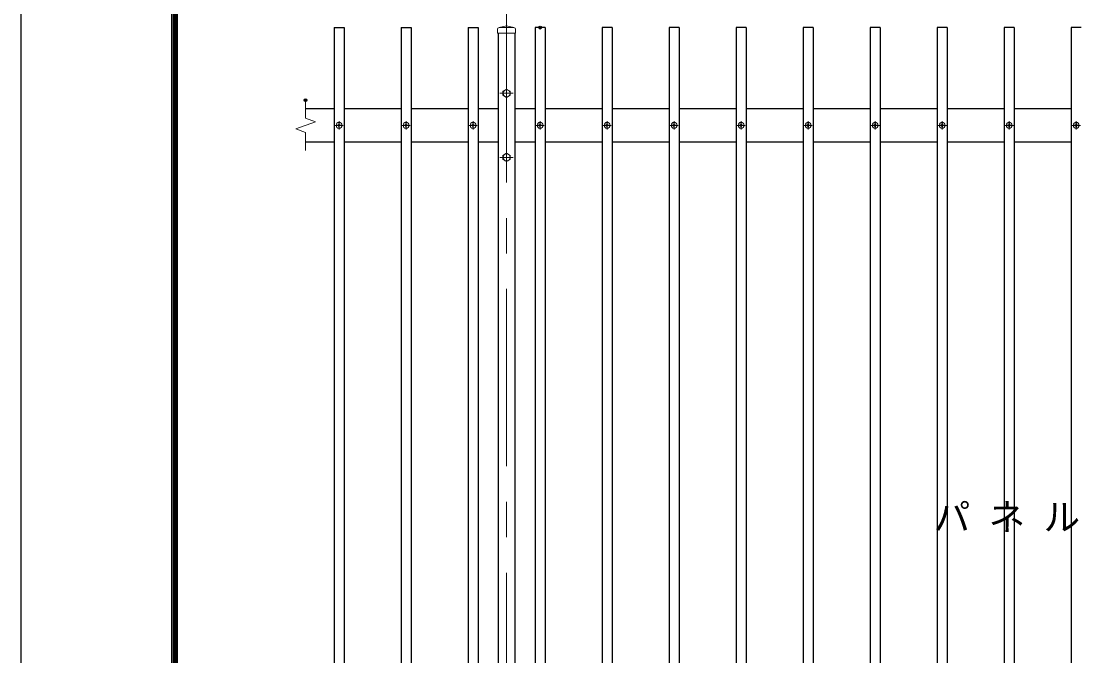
# Model space of a CAD drawing. Units: millimetres, scale not verified. Extents: x -4200 to 4200, y -2970 to 2970.
# Drawn here: x -4200 to -2303, y 355 to 1491 of the extents above; entities that cross this region are included whole.
import ezdxf
from ezdxf.enums import TextEntityAlignment as Align

# ---------------------------------------------------------------- set-up
doc = ezdxf.new("R2010")
doc.units = ezdxf.units.MM
doc.header["$LTSCALE"] = 10
doc.header["$PDMODE"] = 32
doc.header["$PDSIZE"] = 5
doc.linetypes.add('USER1', pattern=[50.8, 31.75, -6.35, 6.35, -6.35])
for name, color, linetype, lineweight in [('0-0_D-TTL', 2, 'Continuous', 25), ('0-2_D-BMK', 2, 'USER1', 13), ('0-5_D-STR1', 1, 'Continuous', 25), ('0-6_D-STR3', 3, 'Continuous', 13), ('0-8_D-STR-DIM', 7, 'Continuous', 13), ('0-B_D-STR-TXT', 7, 'Continuous', 13)]:
    doc.layers.add(name, color=color, linetype=linetype, lineweight=lineweight)
doc.layers.add('0-A_Defpoints', color=8, linetype='Continuous')
doc.styles.add('ＭＳ ゴシック', font='')
doc.styles.get('ＭＳ ゴシック').set_extended_font_data('MS Gothic')

msp = doc.modelspace()

# ---------------------------------------------------------------- linework, layer by layer
at = {"layer": '0-0_D-TTL'}
for points in [[(-4199.92, 2969.8), (4200.08, 2969.8), (4200.08, -2970.2), (-4199.92, -2970.2)], [(-3929.92, 2749.8), (3930.08, 2749.8), (3930.08, -2750.2), (-3929.92, -2750.2)], [(-3927.42, 2747.3), (3927.58, 2747.3), (3927.58, -2747.7), (-3927.42, -2747.7)], [(-3924.92, 2744.8), (3925.08, 2744.8), (3925.08, -2745.2), (-3924.92, -2745.2)], [(-3922.42, 2742.3), (3922.58, 2742.3), (3922.58, -2742.7), (-3922.42, -2742.7)], [(-3919.92, 2739.8), (3920.08, 2739.8), (3920.08, -2740.2), (-3919.92, -2740.2)]]:
    msp.add_lwpolyline(points, close=True, dxfattribs=at)
at = {"layer": '0-2_D-BMK'}
for p, q in [((-3330.77, 1519.65), (-3330.77, -640.35)), ((-3318.77, 1362.15), (-3342.77, 1362.15)), ((-3630.77, 1312.15), (-3630.77, 1297.15)), ((-3510.77, 1312.15), (-3510.77, 1297.15)), ((-3390.77, 1312.15), (-3390.77, 1297.15)), ((-3270.77, 1312.15), (-3270.77, 1297.15)), ((-3150.77, 1312.15), (-3150.77, 1297.15)), ((-3030.77, 1312.15), (-3030.77, 1297.15)), ((-2910.77, 1312.15), (-2910.77, 1297.15)), ((-2790.77, 1312.15), (-2790.77, 1297.15)), ((-2670.77, 1312.15), (-2670.77, 1297.15)), ((-2550.77, 1312.15), (-2550.77, 1297.15)), ((-2430.77, 1312.15), (-2430.77, 1297.15)), ((-2310.77, 1312.15), (-2310.77, 1297.15)), ((-3638.27, 1304.65), (-3623.27, 1304.65)), ((-3518.27, 1304.65), (-3503.27, 1304.65)), ((-3398.27, 1304.65), (-3383.27, 1304.65)), ((-3263.27, 1304.65), (-3278.27, 1304.65)), ((-3143.27, 1304.65), (-3158.27, 1304.65)), ((-3023.27, 1304.65), (-3038.27, 1304.65)), ((-2903.27, 1304.65), (-2918.27, 1304.65)), ((-2783.27, 1304.65), (-2798.27, 1304.65)), ((-2663.27, 1304.65), (-2678.27, 1304.65)), ((-2543.27, 1304.65), (-2558.27, 1304.65)), ((-2423.27, 1304.65), (-2438.27, 1304.65)), ((-2303.27, 1304.65), (-2318.27, 1304.65)), ((-3318.77, 1247.15), (-3342.77, 1247.15))]:
    msp.add_line(p, q, dxfattribs=at)
at = {"layer": '0-5_D-STR1'}
for p, q in [((-3639.77, 1479.65), (-3639.77, -270.35)), ((-3639.77, 1479.65), (-3621.77, 1479.65)), ((-3621.77, 1479.65), (-3621.77, -270.35)), ((-3519.77, 1479.65), (-3519.77, -270.35)), ((-3519.77, 1479.65), (-3501.77, 1479.65)), ((-3501.77, 1479.65), (-3501.77, -270.35)), ((-3399.77, 1479.65), (-3399.77, -270.35)), ((-3399.77, 1479.65), (-3381.77, 1479.65)), ((-3381.77, 1479.65), (-3381.77, -270.35)), ((-3345.77, 1469.65), (-3345.77, -590.35)), ((-3315.77, 1469.65), (-3315.77, -590.35)), ((-3279.77, 1479.65), (-3279.77, -270.35)), ((-3261.77, 1479.65), (-3279.77, 1479.65)), ((-3261.77, 1479.65), (-3261.77, -270.35)), ((-3159.77, 1479.65), (-3159.77, -270.35)), ((-3141.77, 1479.65), (-3159.77, 1479.65)), ((-3141.77, 1479.65), (-3141.77, -270.35)), ((-3039.77, 1479.65), (-3039.77, -270.35)), ((-3021.77, 1479.65), (-3039.77, 1479.65)), ((-3021.77, 1479.65), (-3021.77, -270.35)), ((-2919.77, 1479.65), (-2919.77, -270.35)), ((-2901.77, 1479.65), (-2919.77, 1479.65)), ((-2901.77, 1479.65), (-2901.77, -270.35)), ((-2799.77, 1479.65), (-2799.77, -270.35)), ((-2781.77, 1479.65), (-2799.77, 1479.65)), ((-2781.77, 1479.65), (-2781.77, -270.35)), ((-2679.77, 1479.65), (-2679.77, -270.35)), ((-2661.77, 1479.65), (-2679.77, 1479.65)), ((-2661.77, 1479.65), (-2661.77, -270.35)), ((-2559.77, 1479.65), (-2559.77, -270.35)), ((-2541.77, 1479.65), (-2559.77, 1479.65)), ((-2541.77, 1479.65), (-2541.77, -270.35)), ((-2439.77, 1479.65), (-2439.77, -270.35)), ((-2421.77, 1479.65), (-2439.77, 1479.65)), ((-2421.77, 1479.65), (-2421.77, -270.35)), ((-2319.77, 1479.65), (-2319.77, -270.35)), ((-2301.77, 1479.65), (-2319.77, 1479.65)), ((-3690.77, 1334.65), (-3639.77, 1334.65)), ((-3621.77, 1334.65), (-3519.77, 1334.65)), ((-3501.77, 1334.65), (-3399.77, 1334.65)), ((-3381.77, 1334.65), (-3345.77, 1334.65)), ((-3315.77, 1334.65), (-3279.77, 1334.65)), ((-3261.77, 1334.65), (-3160.27, 1334.65)), ((-3141.27, 1334.65), (-3040.27, 1334.65)), ((-3021.77, 1334.65), (-2919.77, 1334.65)), ((-2901.77, 1334.65), (-2799.77, 1334.65)), ((-2781.77, 1334.65), (-2679.77, 1334.65)), ((-2661.77, 1334.65), (-2559.77, 1334.65)), ((-2541.77, 1334.65), (-2439.77, 1334.65)), ((-2421.77, 1334.65), (-2319.77, 1334.65)), ((-3639.77, 1274.65), (-3690.77, 1274.65)), ((-3519.77, 1274.65), (-3621.77, 1274.65)), ((-3399.77, 1274.65), (-3501.77, 1274.65)), ((-3345.77, 1274.65), (-3381.77, 1274.65)), ((-3279.77, 1274.65), (-3315.77, 1274.65)), ((-3160.27, 1274.65), (-3261.77, 1274.65)), ((-3040.27, 1274.65), (-3141.27, 1274.65)), ((-2919.77, 1274.65), (-3021.77, 1274.65)), ((-2799.77, 1274.65), (-2901.77, 1274.65)), ((-2679.77, 1274.65), (-2781.77, 1274.65)), ((-2559.77, 1274.65), (-2661.77, 1274.65)), ((-2439.77, 1274.65), (-2541.77, 1274.65)), ((-2319.77, 1274.65), (-2421.77, 1274.65))]:
    msp.add_line(p, q, dxfattribs=at)
at = {"layer": '0-6_D-STR3'}
for p, q in [((-3330.77, 1482.65), (-3344.02, 1479.65)), ((-3330.77, 1482.65), (-3317.52, 1479.65)), ((-3347.02, 1476.65), (-3347.02, 1469.65)), ((-3347.02, 1469.65), (-3314.52, 1469.65)), ((-3344.02, 1479.65), (-3317.52, 1479.65)), ((-3314.52, 1476.65), (-3314.52, 1469.65)), ((-3632.6, 1304.26), (-3634.12, 1304.29)), ((-3631.68, 1305.52), (-3632.6, 1305.04)), ((-3631.68, 1303.79), (-3632.6, 1304.26)), ((-3631.66, 1305.53), (-3631.17, 1306.46)), ((-3631.66, 1303.77), (-3631.17, 1302.85)), ((-3631.14, 1308), (-3631.17, 1306.46)), ((-3631.14, 1301.3), (-3631.17, 1302.85)), ((-3630.38, 1308), (-3631.14, 1308)), ((-3630.41, 1301.3), (-3631.14, 1301.3)), ((-3630.41, 1308), (-3630.38, 1306.46)), ((-3630.41, 1301.3), (-3630.38, 1302.85)), ((-3629.89, 1305.53), (-3630.38, 1306.46)), ((-3629.89, 1303.77), (-3630.38, 1302.85)), ((-3629.87, 1305.52), (-3628.95, 1305.04)), ((-3629.87, 1303.79), (-3628.95, 1304.26)), ((-3628.95, 1305.04), (-3627.42, 1305.02)), ((-3628.95, 1304.26), (-3627.42, 1304.29)), ((-3627.42, 1305.02), (-3627.42, 1304.29)), ((-3627.42, 1305.02), (-3627.42, 1304.29)), ((-3512.6, 1304.26), (-3514.12, 1304.29)), ((-3511.68, 1305.52), (-3512.6, 1305.04)), ((-3511.68, 1303.79), (-3512.6, 1304.26)), ((-3511.66, 1305.53), (-3511.17, 1306.46)), ((-3511.66, 1303.77), (-3511.17, 1302.85)), ((-3511.14, 1308), (-3511.17, 1306.46)), ((-3511.14, 1301.3), (-3511.17, 1302.85)), ((-3510.38, 1308), (-3511.14, 1308)), ((-3510.41, 1301.3), (-3511.14, 1301.3)), ((-3510.41, 1308), (-3510.38, 1306.46)), ((-3510.41, 1301.3), (-3510.38, 1302.85)), ((-3509.89, 1305.53), (-3510.38, 1306.46)), ((-3509.89, 1303.77), (-3510.38, 1302.85)), ((-3509.87, 1305.52), (-3508.95, 1305.04)), ((-3509.87, 1303.79), (-3508.95, 1304.26)), ((-3508.95, 1305.04), (-3507.42, 1305.02)), ((-3508.95, 1304.26), (-3507.42, 1304.29)), ((-3507.42, 1305.02), (-3507.42, 1304.29)), ((-3507.42, 1305.02), (-3507.42, 1304.29)), ((-3392.6, 1304.26), (-3394.12, 1304.29)), ((-3391.68, 1305.52), (-3392.6, 1305.04)), ((-3391.68, 1303.79), (-3392.6, 1304.26)), ((-3391.66, 1305.53), (-3391.17, 1306.46)), ((-3391.66, 1303.77), (-3391.17, 1302.85)), ((-3391.14, 1308), (-3391.17, 1306.46)), ((-3391.14, 1301.3), (-3391.17, 1302.85)), ((-3390.38, 1308), (-3391.14, 1308)), ((-3390.41, 1301.3), (-3391.14, 1301.3)), ((-3390.41, 1308), (-3390.38, 1306.46)), ((-3390.41, 1301.3), (-3390.38, 1302.85)), ((-3389.89, 1305.53), (-3390.38, 1306.46)), ((-3389.89, 1303.77), (-3390.38, 1302.85)), ((-3389.87, 1305.52), (-3388.95, 1305.04)), ((-3389.87, 1303.79), (-3388.95, 1304.26)), ((-3388.95, 1305.04), (-3387.42, 1305.02)), ((-3388.95, 1304.26), (-3387.42, 1304.29)), ((-3387.42, 1305.02), (-3387.42, 1304.29)), ((-3387.42, 1305.02), (-3387.42, 1304.29)), ((-3272.6, 1305.04), (-3274.12, 1305.02)), ((-3274.12, 1305.02), (-3274.12, 1304.29)), ((-3274.12, 1305.02), (-3274.12, 1304.29)), ((-3272.6, 1304.26), (-3274.12, 1304.29)), ((-3271.68, 1305.52), (-3272.6, 1305.04)), ((-3271.68, 1303.79), (-3272.6, 1304.26)), ((-3271.66, 1305.53), (-3271.17, 1306.46)), ((-3271.66, 1303.77), (-3271.17, 1302.85)), ((-3271.14, 1308), (-3271.17, 1306.46)), ((-3271.17, 1308), (-3270.41, 1308)), ((-3271.14, 1301.3), (-3271.17, 1302.85)), ((-3271.14, 1301.3), (-3270.41, 1301.3)), ((-3270.41, 1308), (-3270.38, 1306.46)), ((-3270.41, 1301.3), (-3270.38, 1302.85)), ((-3269.89, 1305.53), (-3270.38, 1306.46)), ((-3269.89, 1303.77), (-3270.38, 1302.85)), ((-3269.87, 1305.52), (-3268.95, 1305.04)), ((-3269.87, 1303.79), (-3268.95, 1304.26)), ((-3268.95, 1304.26), (-3267.42, 1304.29)), ((-3152.6, 1305.04), (-3154.12, 1305.02)), ((-3154.12, 1305.02), (-3154.12, 1304.29)), ((-3154.12, 1305.02), (-3154.12, 1304.29)), ((-3152.6, 1304.26), (-3154.12, 1304.29)), ((-3151.68, 1305.52), (-3152.6, 1305.04)), ((-3151.68, 1303.79), (-3152.6, 1304.26)), ((-3151.66, 1305.53), (-3151.17, 1306.46)), ((-3151.66, 1303.77), (-3151.17, 1302.85)), ((-3151.14, 1308), (-3151.17, 1306.46)), ((-3151.17, 1308), (-3150.41, 1308)), ((-3151.14, 1301.3), (-3151.17, 1302.85)), ((-3151.14, 1301.3), (-3150.41, 1301.3)), ((-3150.41, 1308), (-3150.38, 1306.46)), ((-3150.41, 1301.3), (-3150.38, 1302.85)), ((-3149.89, 1305.53), (-3150.38, 1306.46)), ((-3149.89, 1303.77), (-3150.38, 1302.85)), ((-3149.87, 1305.52), (-3148.95, 1305.04)), ((-3149.87, 1303.79), (-3148.95, 1304.26)), ((-3148.95, 1304.26), (-3147.42, 1304.29)), ((-3032.6, 1305.04), (-3034.12, 1305.02)), ((-3034.12, 1305.02), (-3034.12, 1304.29)), ((-3034.12, 1305.02), (-3034.12, 1304.29)), ((-3032.6, 1304.26), (-3034.12, 1304.29)), ((-3031.68, 1305.52), (-3032.6, 1305.04)), ((-3031.68, 1303.79), (-3032.6, 1304.26)), ((-3031.66, 1305.53), (-3031.17, 1306.46)), ((-3031.66, 1303.77), (-3031.17, 1302.85)), ((-3031.14, 1308), (-3031.17, 1306.46)), ((-3031.17, 1308), (-3030.41, 1308)), ((-3031.14, 1301.3), (-3031.17, 1302.85)), ((-3031.14, 1301.3), (-3030.41, 1301.3)), ((-3030.41, 1308), (-3030.38, 1306.46)), ((-3030.41, 1301.3), (-3030.38, 1302.85)), ((-3029.89, 1305.53), (-3030.38, 1306.46)), ((-3029.89, 1303.77), (-3030.38, 1302.85)), ((-3029.87, 1305.52), (-3028.95, 1305.04)), ((-3029.87, 1303.79), (-3028.95, 1304.26)), ((-3028.95, 1304.26), (-3027.42, 1304.29)), ((-2912.6, 1305.04), (-2914.12, 1305.02)), ((-2914.12, 1305.02), (-2914.12, 1304.29)), ((-2914.12, 1305.02), (-2914.12, 1304.29)), ((-2912.6, 1304.26), (-2914.12, 1304.29)), ((-2911.68, 1305.52), (-2912.6, 1305.04)), ((-2911.68, 1303.79), (-2912.6, 1304.26)), ((-2911.66, 1305.53), (-2911.17, 1306.46)), ((-2911.66, 1303.77), (-2911.17, 1302.85)), ((-2911.14, 1308), (-2911.17, 1306.46)), ((-2911.17, 1308), (-2910.41, 1308)), ((-2911.14, 1301.3), (-2911.17, 1302.85)), ((-2911.14, 1301.3), (-2910.41, 1301.3)), ((-2910.41, 1308), (-2910.38, 1306.46)), ((-2910.41, 1301.3), (-2910.38, 1302.85)), ((-2909.89, 1305.53), (-2910.38, 1306.46)), ((-2909.89, 1303.77), (-2910.38, 1302.85)), ((-2909.87, 1305.52), (-2908.95, 1305.04)), ((-2909.87, 1303.79), (-2908.95, 1304.26)), ((-2908.95, 1304.26), (-2907.42, 1304.29)), ((-2792.6, 1305.04), (-2794.12, 1305.02)), ((-2794.12, 1305.02), (-2794.12, 1304.29)), ((-2794.12, 1305.02), (-2794.12, 1304.29)), ((-2792.6, 1304.26), (-2794.12, 1304.29)), ((-2791.68, 1305.52), (-2792.6, 1305.04)), ((-2791.68, 1303.79), (-2792.6, 1304.26)), ((-2791.66, 1305.53), (-2791.17, 1306.46)), ((-2791.66, 1303.77), (-2791.17, 1302.85)), ((-2791.14, 1308), (-2791.17, 1306.46)), ((-2791.17, 1308), (-2790.41, 1308)), ((-2791.14, 1301.3), (-2791.17, 1302.85)), ((-2791.14, 1301.3), (-2790.41, 1301.3)), ((-2790.41, 1308), (-2790.38, 1306.46)), ((-2790.41, 1301.3), (-2790.38, 1302.85)), ((-2789.89, 1305.53), (-2790.38, 1306.46)), ((-2789.89, 1303.77), (-2790.38, 1302.85)), ((-2789.87, 1305.52), (-2788.95, 1305.04)), ((-2789.87, 1303.79), (-2788.95, 1304.26)), ((-2788.95, 1304.26), (-2787.42, 1304.29)), ((-2672.6, 1305.04), (-2674.12, 1305.02)), ((-2674.12, 1305.02), (-2674.12, 1304.29)), ((-2674.12, 1305.02), (-2674.12, 1304.29)), ((-2672.6, 1304.26), (-2674.12, 1304.29)), ((-2671.68, 1305.52), (-2672.6, 1305.04)), ((-2671.68, 1303.79), (-2672.6, 1304.26)), ((-2671.66, 1305.53), (-2671.17, 1306.46)), ((-2671.66, 1303.77), (-2671.17, 1302.85)), ((-2671.14, 1308), (-2671.17, 1306.46)), ((-2671.17, 1308), (-2670.41, 1308)), ((-2671.14, 1301.3), (-2671.17, 1302.85)), ((-2671.14, 1301.3), (-2670.41, 1301.3)), ((-2670.41, 1308), (-2670.38, 1306.46)), ((-2670.41, 1301.3), (-2670.38, 1302.85)), ((-2669.89, 1305.53), (-2670.38, 1306.46)), ((-2669.89, 1303.77), (-2670.38, 1302.85)), ((-2669.87, 1305.52), (-2668.95, 1305.04)), ((-2669.87, 1303.79), (-2668.95, 1304.26)), ((-2668.95, 1304.26), (-2667.42, 1304.29)), ((-2552.6, 1305.04), (-2554.12, 1305.02)), ((-2554.12, 1305.02), (-2554.12, 1304.29)), ((-2554.12, 1305.02), (-2554.12, 1304.29)), ((-2552.6, 1304.26), (-2554.12, 1304.29)), ((-2551.68, 1305.52), (-2552.6, 1305.04)), ((-2551.68, 1303.79), (-2552.6, 1304.26)), ((-2551.66, 1305.53), (-2551.17, 1306.46)), ((-2551.66, 1303.77), (-2551.17, 1302.85)), ((-2551.14, 1308), (-2551.17, 1306.46)), ((-2551.17, 1308), (-2550.41, 1308)), ((-2551.14, 1301.3), (-2551.17, 1302.85)), ((-2551.14, 1301.3), (-2550.41, 1301.3)), ((-2550.41, 1308), (-2550.38, 1306.46)), ((-2550.41, 1301.3), (-2550.38, 1302.85)), ((-2549.89, 1305.53), (-2550.38, 1306.46)), ((-2549.89, 1303.77), (-2550.38, 1302.85)), ((-2549.87, 1305.52), (-2548.95, 1305.04)), ((-2549.87, 1303.79), (-2548.95, 1304.26)), ((-2548.95, 1304.26), (-2547.42, 1304.29)), ((-2432.6, 1305.04), (-2434.12, 1305.02)), ((-2434.12, 1305.02), (-2434.12, 1304.29)), ((-2434.12, 1305.02), (-2434.12, 1304.29)), ((-2432.6, 1304.26), (-2434.12, 1304.29)), ((-2431.68, 1305.52), (-2432.6, 1305.04)), ((-2431.68, 1303.79), (-2432.6, 1304.26)), ((-2431.66, 1305.53), (-2431.17, 1306.46)), ((-2431.66, 1303.77), (-2431.17, 1302.85)), ((-2431.14, 1308), (-2431.17, 1306.46)), ((-2431.17, 1308), (-2430.41, 1308)), ((-2431.14, 1301.3), (-2431.17, 1302.85)), ((-2431.14, 1301.3), (-2430.41, 1301.3)), ((-2430.41, 1308), (-2430.38, 1306.46)), ((-2430.41, 1301.3), (-2430.38, 1302.85)), ((-2429.89, 1305.53), (-2430.38, 1306.46)), ((-2429.89, 1303.77), (-2430.38, 1302.85)), ((-2429.87, 1305.52), (-2428.95, 1305.04)), ((-2429.87, 1303.79), (-2428.95, 1304.26)), ((-2428.95, 1304.26), (-2427.42, 1304.29)), ((-2312.6, 1305.04), (-2314.12, 1305.02)), ((-2314.12, 1305.02), (-2314.12, 1304.29)), ((-2314.12, 1305.02), (-2314.12, 1304.29)), ((-2312.6, 1304.26), (-2314.12, 1304.29)), ((-2311.68, 1305.52), (-2312.6, 1305.04)), ((-2311.68, 1303.79), (-2312.6, 1304.26)), ((-2311.66, 1305.53), (-2311.17, 1306.46)), ((-2311.66, 1303.77), (-2311.17, 1302.85)), ((-2311.14, 1308), (-2311.17, 1306.46)), ((-2311.17, 1308), (-2310.41, 1308)), ((-2311.14, 1301.3), (-2311.17, 1302.85)), ((-2311.14, 1301.3), (-2310.41, 1301.3)), ((-2310.41, 1308), (-2310.38, 1306.46)), ((-2310.41, 1301.3), (-2310.38, 1302.85)), ((-2309.89, 1305.53), (-2310.38, 1306.46)), ((-2309.89, 1303.77), (-2310.38, 1302.85)), ((-2309.87, 1305.52), (-2308.95, 1305.04)), ((-2309.87, 1303.79), (-2308.95, 1304.26)), ((-2308.95, 1304.26), (-2307.42, 1304.29))]:
    msp.add_line(p, q, dxfattribs=at)
for points in [[(-3324.27, 1365.9), (-3330.77, 1369.66), (-3337.27, 1365.9), (-3337.27, 1358.4), (-3330.77, 1354.65), (-3324.27, 1358.4)], [(-3324.27, 1250.9), (-3330.77, 1254.66), (-3337.27, 1250.9), (-3337.27, 1243.4), (-3330.77, 1239.65), (-3324.27, 1243.4)]]:
    msp.add_lwpolyline(points, close=True, dxfattribs=at)
for points in [[(-3632.6, 1305.04), (-3634.12, 1305.02), (-3634.12, 1304.29)], [(-3512.6, 1305.04), (-3514.12, 1305.02), (-3514.12, 1304.29)], [(-3392.6, 1305.04), (-3394.12, 1305.02), (-3394.12, 1304.29)], [(-3268.95, 1305.04), (-3267.42, 1305.02), (-3267.42, 1304.29)], [(-3148.95, 1305.04), (-3147.42, 1305.02), (-3147.42, 1304.29)], [(-3028.95, 1305.04), (-3027.42, 1305.02), (-3027.42, 1304.29)], [(-2908.95, 1305.04), (-2907.42, 1305.02), (-2907.42, 1304.29)], [(-2788.95, 1305.04), (-2787.42, 1305.02), (-2787.42, 1304.29)], [(-2668.95, 1305.04), (-2667.42, 1305.02), (-2667.42, 1304.29)], [(-2548.95, 1305.04), (-2547.42, 1305.02), (-2547.42, 1304.29)], [(-2428.95, 1305.04), (-2427.42, 1305.02), (-2427.42, 1304.29)], [(-2308.95, 1305.04), (-2307.42, 1305.02), (-2307.42, 1304.29)]]:
    msp.add_lwpolyline(points, dxfattribs=at)
for centre, radius in [((-3330.77, 1362.15), 6.25), ((-3630.77, 1304.65), 5.25), ((-3510.77, 1304.65), 5.25), ((-3390.77, 1304.65), 5.25), ((-3270.77, 1304.65), 5.25), ((-3150.77, 1304.65), 5.25), ((-3030.77, 1304.65), 5.25), ((-2910.77, 1304.65), 5.25), ((-2790.77, 1304.65), 5.25), ((-2670.77, 1304.65), 5.25), ((-2550.77, 1304.65), 5.25), ((-2430.77, 1304.65), 5.25), ((-2310.77, 1304.65), 5.25), ((-3330.77, 1247.15), 6.25)]:
    msp.add_circle(centre, radius, dxfattribs=at)
for centre, start, end in [((-3344.02, 1476.65), 90, 180), ((-3317.52, 1476.65), 0, 90)]:
    msp.add_arc(centre, 3, start, end, dxfattribs=at)
at = {"layer": '0-8_D-STR-DIM'}
for p, q in [((-3690.77, 1349.65), (-3690.77, 1317.48)), ((-3708.39, 1298.24), (-3673.15, 1311.06)), ((-3673.15, 1311.06), (-3690.77, 1317.48)), ((-3690.77, 1291.83), (-3708.39, 1298.24)), ((-3690.77, 1291.83), (-3690.77, 1259.65))]:
    msp.add_line(p, q, dxfattribs=at)
at = {"layer": '0-A_Defpoints'}
for p in [(-3270.77, 1479.65), (-3690.77, 1349.65)]:
    msp.add_point(p, dxfattribs=at)

# ---------------------------------------------------------------- texts
at = {"layer": '0-B_D-STR-TXT', "style": 'ＭＳ ゴシック'}
msp.add_text('パ ネ ル', height=48.09, dxfattribs=at).set_placement((-2566, 564.78), align=Align.BOTTOM_LEFT)

doc.saveas('drawing.dxf')
